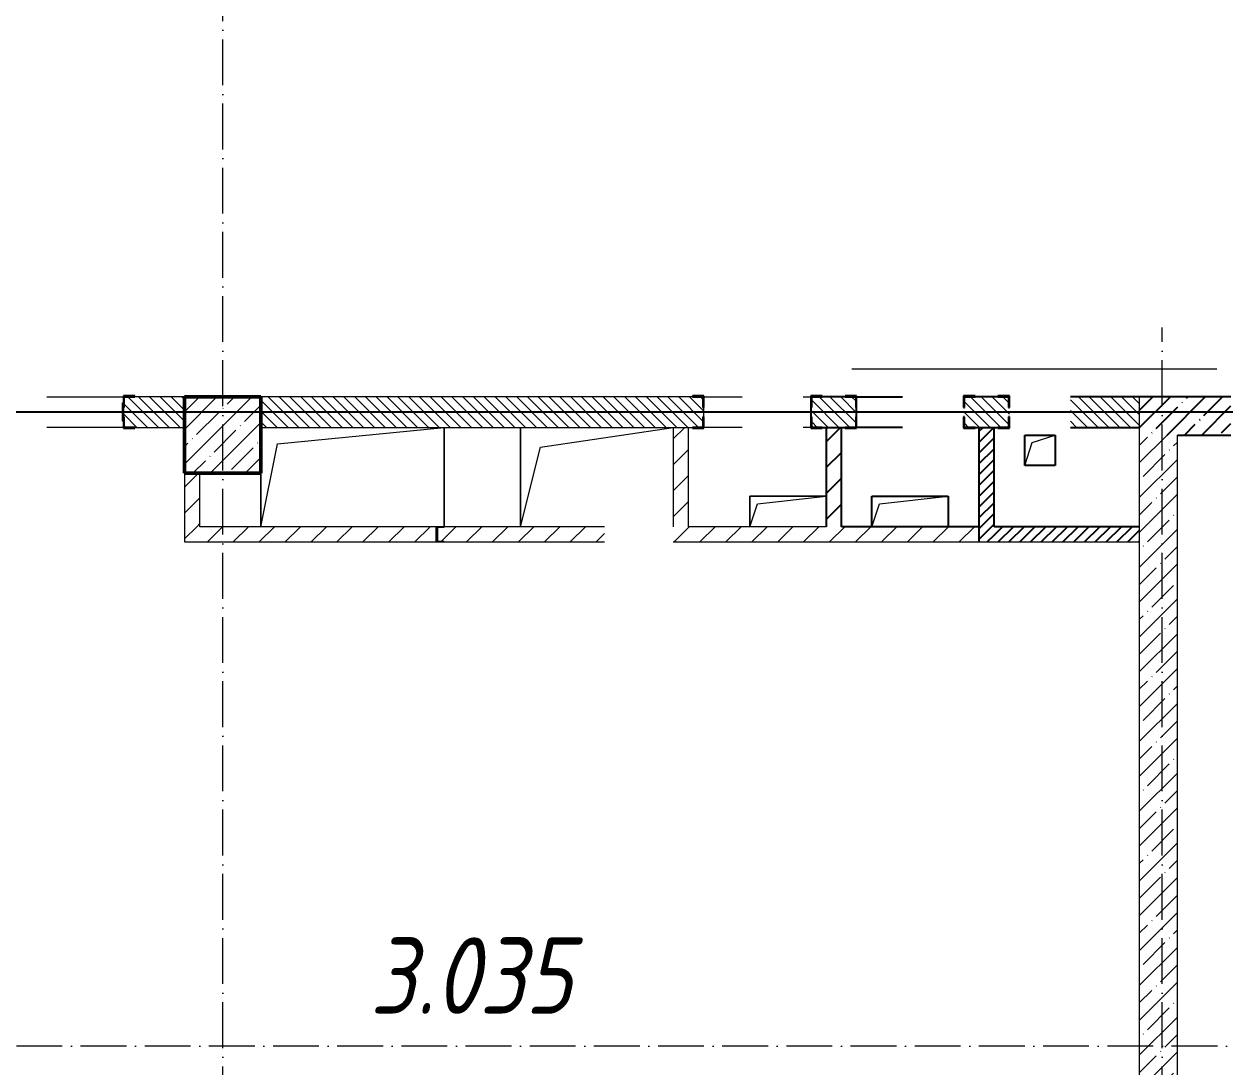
# Model space of a CAD drawing. Header units: millimetres. Extents: x -135211 to 49383, y -8033 to 228499.
# Drawn here: x -56093 to -48231, y 129627 to 136453 of the extents above; entities that cross this region are included whole.
import ezdxf

# ---------------------------------------------------------------- set-up
doc = ezdxf.new("R2010")
doc.units = ezdxf.units.MM
doc.linetypes.add('50_200_ШТРИХ_1Т_ш5_п1_п1_', pattern=[700, 500, -100, 0, -100])
doc.layers.add('A-DETL-GENF-OTLN-5', color=7, linetype='Continuous', lineweight=5, true_color=0xc0c0c0)
for name, color, linetype, lineweight in [('A-FLOR-____-OTLN', 7, 'Continuous', 9), ('A-GENM-____-MCUT', 7, 'Continuous', 25), ('A-GENM-____-OTLN', 7, 'Continuous', 9), ('A-GENM-____-OTLN-1', 7, 'Continuous', 25), ('A-WALL-____-MCUT-1', 7, 'Continuous', 9), ('A-WALL-____-MCUT-3', 7, 'Continuous', 9), ('A-WALL-____-PATT-1', 7, 'Continuous', 9), ('A-WALL-FNSH-MCUT-1', 7, 'Continuous', 9), ('I-WALL-____-OTLN', 7, 'Continuous', 9), ('S-COLS-____-MCUT', 7, 'Continuous', 50), ('S-COLS-____-OTLN', 7, 'Continuous', 9), ('S-GRID-____-OTLN-1', 7, '50_200_ШТРИХ_1Т_ш5_п1_п1_', 9), ('Марки помещений', 7, 'Continuous', 9)]:
    doc.layers.add(name, color=color, linetype=linetype, lineweight=lineweight)
doc.styles.add('ISOCPEUR_I_2', font='isocpeui.ttf', dxfattribs={"width": 0.85, "height": 2.3})
pattern_1 = [(135, (-129942.255, 127932.027), (-35.35534, -35.35534), [])]
pattern_2 = [(45, (-129942.25, 127932.03), (-84.85281, 84.85281), [])]
pattern_3 = [(45, (-129942.255, 127932.027), (-35.35534, 35.35534), [])]
pattern_4 = [(45, (-129942.25, 127932.03), (-114.04925, 114.04925), []), (45, (-129828.2, 127932.03), (-114.04925, 114.04925), [201.612, -40.322, 3.353, -36.97])]

# ---------------------------------------------------------------- blocks, each defined once
blk = doc.blocks.new('BSC_Колонна _Прямоугольная - 500х500-V63-АР1_План отверстий 3 этажа в осях 1-64_А-ГГ')
at = {"layer": 'S-COLS-____-OTLN'}
h = blk.add_hatch(dxfattribs=at)
h.set_pattern_fill('FP_100', color=256, style=0, pattern_type=2)
h.set_pattern_definition([(45, (-75150, -5831.04), (-114.04925, 114.04925), []), (45, (-75035.95, -5831.04), (-114.04925, 114.04925), [201.613, -40.323, 3.353, -36.97])])
h.paths.add_polyline_path([(-250, -250), (250, -250), (250, 250), (-250, 250)], flags=0)
at = {"layer": 'S-COLS-____-MCUT'}
for p, q in [((250, 250), (-250, 250)), ((-250, 250), (-250, -250)), ((250, -250), (250, 250)), ((-250, -250), (250, -250))]:
    blk.add_line(p, q, dxfattribs=at)
blk = doc.blocks.new('Фахверк_СКБ_Уголок - 200_3960-28268576-АР1_План отверстий 3 этажа в осях 1-64_А-ГГ')
at = {"layer": 'A-GENM-____-MCUT'}
for p, q in [((200, 156), (125, 156)), ((125, 156), (125, 81)), ((125, 81), (131, 81)), ((131, 81), (131, 150)), ((131, 150), (200, 150)), ((200, 150), (200, 156)), ((131, 19), (125, 19)), ((125, 19), (125, -56)), ((131, -50), (131, 19)), ((125, -56), (200, -56)), ((200, -50), (131, -50)), ((200, -56), (200, -50))]:
    blk.add_line(p, q, dxfattribs=at)
blk = doc.blocks.new('Фахверк_СКБ_Уголок - 200_3960_зеркало-28268689-АР1_План отверстий 3 этажа в осях 1-64_А-ГГ')
at = {"layer": 'A-GENM-____-MCUT'}
for p, q in [((200, 156), (125, 156)), ((125, 156), (125, 81)), ((125, 81), (131, 81)), ((131, 81), (131, 150)), ((131, 150), (200, 150)), ((200, 150), (200, 156)), ((131, 19), (125, 19)), ((125, 19), (125, -56)), ((131, -50), (131, 19)), ((125, -56), (200, -56)), ((200, -50), (131, -50)), ((200, -56), (200, -50))]:
    blk.add_line(p, q, dxfattribs=at)
blk = doc.blocks.new('154_Стойка_СКБ_Уголок - СМ-2180_200-28268025-АР1_План отверстий 3 этажа в осях 1-64_А-ГГ')
at = {"layer": 'A-GENM-____-MCUT'}
for p, q in [((125, 156), (125, 81)), ((200, 156), (125, 156)), ((125, 81), (131, 81)), ((131, 81), (131, 150)), ((131, 150), (200, 150)), ((200, 150), (200, 156)), ((131, 19), (125, 19)), ((125, 19), (125, -56)), ((131, -50), (131, 19)), ((125, -56), (200, -56)), ((200, -50), (131, -50)), ((200, -56), (200, -50))]:
    blk.add_line(p, q, dxfattribs=at)
blk = doc.blocks.new('154_Фахверк_СКБ_Швеллер - Тип_100_3960-28494444-АР1_План отверстий 3 этажа в осях 1-64_А-ГГ')
at = {"layer": 'A-GENM-____-MCUT'}
for p, q in [((125, 50), (175, 50)), ((125, -50), (125, 50)), ((128, 47), (128, -47)), ((175, 47), (128, 47)), ((175, 50), (175, 47)), ((175, -50), (125, -50)), ((128, -47), (175, -47)), ((175, -47), (175, -50))]:
    blk.add_line(p, q, dxfattribs=at)
blk = doc.blocks.new('154_Стойка_СКБ_Уголок - СМ-2480_200-28346303-АР1_План отверстий 3 этажа в осях 1-64_А-ГГ')
at = {"layer": 'A-GENM-____-MCUT'}
for p, q in [((125, 156), (125, 81)), ((200, 156), (125, 156)), ((125, 81), (131, 81)), ((131, 81), (131, 150)), ((131, 150), (200, 150)), ((200, 150), (200, 156)), ((131, 19), (125, 19)), ((125, 19), (125, -56)), ((131, -50), (131, 19)), ((125, -56), (200, -56)), ((200, -50), (131, -50)), ((200, -56), (200, -50))]:
    blk.add_line(p, q, dxfattribs=at)
blk = doc.blocks.new('Стойка_Влож_Полоса боковая - Полоса-28213942-АР1_План отверстий 3 этажа в осях 1-64_А-ГГ')
at = {"layer": 'A-GENM-____-OTLN'}
for p, q in [((-5, 60), (0, 60)), ((-5, -60), (-5, 60)), ((0, 31), (0, -31)), ((0, -60), (-5, -60))]:
    blk.add_line(p, q, dxfattribs=at)
blk = doc.blocks.new('AR_Отверстие прямоугольное _в плите_ - AR_Отверстие прямоугольное _в плите_-30229432-АР1_План отверстий 3 этажа в осях 1-64_А-ГГ')
at = {"layer": 'A-GENM-____-OTLN'}
for p, q in [((250, 100), (-250, 100)), ((-250, 100), (-250, -100)), ((-200, 50), (250, 100)), ((-250, -100), (-200, 50))]:
    blk.add_line(p, q, dxfattribs=at)
blk = doc.blocks.new('AR_Отверстие прямоугольное _в плите_ - AR_Отверстие прямоугольное _в плите_-V167-АР1_План отверстий 3 этажа в осях 1-64_А-ГГ')
at = {"layer": 'A-GENM-____-OTLN'}
for p, q in [((250, 100), (-250, 100)), ((-250, 100), (-250, -100)), ((-200, 50), (250, 100)), ((250, -100), (250, 100)), ((-250, -100), (-200, 50))]:
    blk.add_line(p, q, dxfattribs=at)
blk = doc.blocks.new('AR_Отверстие прямоугольное _в плите_ - AR_Отверстие прямоугольное _в плите_-30458127-АР1_План отверстий 3 этажа в осях 1-64_А-ГГ')
at = {"layer": 'A-GENM-____-OTLN'}
for p, q in [((100, 100), (-100, 100)), ((-100, 100), (-100, -100)), ((-50, 50), (100, 100)), ((100, -100), (100, 100)), ((-100, -100), (-50, 50)), ((-100, -100), (100, -100))]:
    blk.add_line(p, q, dxfattribs=at)
blk = doc.blocks.new('AR_Отверстие прямоугольное _в плите_ - AR_Отверстие прямоугольное _в плите_-30552521-АР1_План отверстий 3 этажа в осях 1-64_А-ГГ')
at = {"layer": 'A-GENM-____-OTLN'}
for p, q in [((-491.7, 216.7), (600, 325)), ((600, -325), (600, 325)), ((-600, -325), (-491.7, 216.7)), ((-600, 25), (-600, -325))]:
    blk.add_line(p, q, dxfattribs=at)
blk = doc.blocks.new('AR_Отверстие прямоугольное _в плите_ - AR_Отверстие прямоугольное _в плите_-30552580-АР1_План отверстий 3 этажа в осях 1-64_А-ГГ')
at = {"layer": 'A-GENM-____-OTLN'}
for p, q in [((-500, 325), (-500, -325)), ((-370, 195), (500, 325)), ((-500, -325), (-370, 195))]:
    blk.add_line(p, q, dxfattribs=at)
blk = doc.blocks.new('DET_L_Имитация разреза_ISO2-5 - Низ-29858563-АР1_План отверстий 3 этажа в осях 1-64_А-ГГ')
at = {"layer": 'A-DETL-GENF-OTLN-5'}
blk.add_line((143.1, 0), (2531.9, 0), dxfattribs=at)

msp = doc.modelspace()

# ---------------------------------------------------------------- hatches: boundary and pattern name
h = msp.add_hatch()
h.set_pattern_fill('FP_38', color=256, style=0, pattern_type=2)
h.set_pattern_definition(pattern_4)
h.paths.add_polyline_path([(-46142.3, 133763.1), (-46142.3, 134013.1), (-46592.3, 134013.1), (-46592.3, 133763.1), (-46392.3, 133763.1)], flags=0)
h.paths.add_polyline_path([(-48542.3, 133763.1), (-48192.3, 133763.1), (-48192.3, 134013.1), (-48792.3, 134013.1), (-48792.3, 133763.1), (-48652.6, 133763.1)], flags=0)
h = msp.add_hatch()
h.set_pattern_fill('FP_4', color=256, style=0, pattern_type=2)
h.set_pattern_definition(pattern_2)
h.paths.add_polyline_path([(-50742.3, 133163.1), (-50742.3, 133813.1), (-50842.3, 133813.1), (-50842.3, 133163.1)], flags=0)
h = msp.add_hatch()
h.set_pattern_fill('FP_5', color=256, style=0, pattern_type=2)
h.set_pattern_definition(pattern_3)
h.paths.add_polyline_path([(-49742.3, 133063.1), (-49742.3, 133813.1), (-49842.3, 133813.1), (-49842.3, 133063.1)], flags=0)
h = msp.add_hatch()
h.set_pattern_fill('FP_5', color=256, style=0, pattern_type=2)
h.set_pattern_definition(pattern_3)
h.paths.add_polyline_path([(-48792.3, 133063.1), (-48792.3, 133163.1), (-49742.3, 133163.1), (-49742.3, 133063.1)], flags=0)
at = {"layer": 'A-WALL-____-PATT-1'}
h = msp.add_hatch(dxfattribs=at)
h.set_pattern_fill('FP_6', color=256, style=0, pattern_type=2)
h.set_pattern_definition(pattern_1)
h.paths.add_polyline_path([(-55367.3, 133813.1), (-55042.3, 133813.1), (-55042.3, 134013.1), (-55436.3, 134013.1), (-55436.3, 133944.1), (-55442.3, 133944.1), (-55442.3, 133882.1), (-55436.3, 133882.1), (-55436.3, 133813.1)], flags=0)
h.paths.add_polyline_path([(-57542.3, 133813.1), (-57148.3, 133813.1), (-57148.3, 133882.1), (-57142.3, 133882.1), (-57142.3, 133944.1), (-57148.3, 133944.1), (-57148.3, 134013.1), (-57542.3, 134013.1)], flags=0)
h = msp.add_hatch(dxfattribs=at)
h.set_pattern_fill('FP_6', color=256, style=0, pattern_type=2)
h.set_pattern_definition(pattern_1)
h.paths.add_polyline_path([(-49867.3, 133813.1), (-49648.3, 133813.1), (-49648.3, 133882.1), (-49642.3, 133882.1), (-49642.3, 133944.1), (-49648.3, 133944.1), (-49648.3, 134013.1), (-49936.3, 134013.1), (-49936.3, 133944.1), (-49942.3, 133944.1), (-49942.3, 133882.1), (-49936.3, 133882.1), (-49936.3, 133813.1)], flags=0)
h.paths.add_polyline_path([(-49242.3, 133813.1), (-48792.3, 133813.1), (-48792.3, 134013.1), (-49242.3, 134013.1), (-49242.3, 133826.3)], flags=0)
h.paths.add_polyline_path([(-51717.3, 133813.1), (-51648.3, 133813.1), (-51648.3, 133882.1), (-51642.3, 133882.1), (-51642.3, 133944.1), (-51648.3, 133944.1), (-51648.3, 134013.1), (-54542.3, 134013.1), (-54542.3, 133813.1), (-52187.5, 133813.1)], flags=0)
h.paths.add_polyline_path([(-50867.3, 133813.1), (-50648.3, 133813.1), (-50648.3, 133882.1), (-50642.3, 133882.1), (-50642.3, 133944.1), (-50648.3, 133944.1), (-50648.3, 134013.1), (-50936.3, 134013.1), (-50936.3, 133944.1), (-50942.3, 133944.1), (-50942.3, 133882.1), (-50936.3, 133882.1), (-50936.3, 133813.1)], flags=0)
h = msp.add_hatch(dxfattribs=at)
h.set_pattern_fill('FP_4', color=256, style=0, pattern_type=2)
h.set_pattern_definition(pattern_2)
h.paths.add_polyline_path([(-51842.3, 133163.1), (-51742.3, 133163.1), (-51742.3, 133813.1), (-51842.3, 133813.1)], flags=0)
h = msp.add_hatch(dxfattribs=at)
h.set_pattern_fill('FP_38', color=256, style=0, pattern_type=2)
h.set_pattern_definition(pattern_4)
h.paths.add_polyline_path([(-48542.3, 126513.1), (-48542.3, 133763.1), (-48792.3, 133763.1), (-48792.3, 126513.1), (-48652.6, 126513.1)], flags=0)
h = msp.add_hatch(dxfattribs=at)
h.set_pattern_fill('FP_4', color=256, style=0, pattern_type=2)
h.set_pattern_definition(pattern_2)
h.paths.add_polyline_path([(-54942.3, 133163.1), (-54942.3, 133513.1), (-55042.3, 133513.1), (-55042.3, 133163.1)], flags=0)
h = msp.add_hatch(dxfattribs=at)
h.set_pattern_fill('FP_4', color=256, style=0, pattern_type=2)
h.set_pattern_definition(pattern_2)
h.paths.add_polyline_path([(-49842.3, 133063.1), (-49842.3, 133163.1), (-51842.3, 133163.1), (-51842.3, 133063.1), (-50420, 133063.1)], flags=0)
h.paths.add_polyline_path([(-52292.3, 133063.1), (-52292.3, 133163.1), (-53342.3, 133163.1), (-53342.3, 133160.1), (-53389.3, 133160.1), (-53389.3, 133066.1), (-53342.3, 133066.1), (-53342.3, 133063.1)], flags=0)
h.paths.add_polyline_path([(-53392.3, 133063.1), (-53392.3, 133163.1), (-55042.3, 133163.1), (-55042.3, 133063.1)], flags=0)

# ---------------------------------------------------------------- linework, layer by layer
for p, q in [((-50717.3, 134013.1), (-50867.3, 134013.1)), ((-50642.3, 134013.1), (-50342.3, 134013.1)), ((-49717.3, 134013.1), (-49867.3, 134013.1)), ((-48792.3, 134013.1), (-49242.3, 134013.1)), ((-48192.3, 134013.1), (-48792.3, 134013.1)), ((-50942.3, 133944.1), (-50942.3, 133882.1)), ((-50642.3, 133882.1), (-50642.3, 133944.1)), ((-50867.3, 133813.1), (-50717.3, 133813.1)), ((-50842.3, 133813.1), (-50842.3, 133163.1)), ((-50742.3, 133163.1), (-50742.3, 133813.1)), ((-50342.3, 133813.1), (-50642.3, 133813.1)), ((-49867.3, 133813.1), (-49717.3, 133813.1)), ((-49842.3, 133813.1), (-49842.3, 133063.1)), ((-49742.3, 133163.1), (-49742.3, 133813.1)), ((-49242.3, 133813.1), (-48792.3, 133813.1)), ((-49542.3, 133763.1), (-49342.3, 133763.1)), ((-49542.3, 133563.1), (-49542.3, 133763.1)), ((-49342.3, 133763.1), (-49342.3, 133563.1)), ((-48542.3, 133763.1), (-48192.3, 133763.1)), ((-49342.3, 133563.1), (-49542.3, 133563.1)), ((-50542.3, 133363.1), (-50042.3, 133363.1)), ((-50542.3, 133163.1), (-50542.3, 133363.1)), ((-50042.3, 133363.1), (-50042.3, 133163.1)), ((-49842.3, 133163.1), (-50742.3, 133163.1)), ((-48792.3, 133163.1), (-49742.3, 133163.1))]:
    msp.add_line(p, q)
at = {"color": 251, "ltscale": 0.6, "true_color": 0x636466}
msp.add_line((-39623.5, 133913.1), (-134611, 133913.1), dxfattribs=at)
at = {"layer": 'A-FLOR-____-OTLN'}
for p, q in [((-53342.3, 133813.1), (-53342.3, 133163.1)), ((-52842.3, 133163.1), (-52842.3, 133813.1)), ((-54542.3, 133163.1), (-54542.3, 133513.1)), ((-51342.3, 133363.1), (-50842.3, 133363.1)), ((-51342.3, 133163.1), (-51342.3, 133363.1))]:
    msp.add_line(p, q, dxfattribs=at)
at = {"layer": 'A-WALL-____-MCUT-1'}
for p, q in [((-48792.3, 134013.1), (-48792.3, 126513.1)), ((-48542.3, 126513.1), (-48542.3, 133763.1))]:
    msp.add_line(p, q, dxfattribs=at)
at = {"layer": 'A-WALL-____-MCUT-3'}
for p, q in [((-55042.3, 134013.1), (-55367.3, 134013.1)), ((-51717.3, 134013.1), (-54542.3, 134013.1)), ((-51642.3, 133882.1), (-51642.3, 133944.1)), ((-55367.3, 133813.1), (-55042.3, 133813.1)), ((-54542.3, 133813.1), (-51717.3, 133813.1))]:
    msp.add_line(p, q, dxfattribs=at)
at = {"layer": 'A-WALL-FNSH-MCUT-1'}
for p, q in [((-51842.3, 133813.1), (-51842.3, 133163.1)), ((-51742.3, 133163.1), (-51742.3, 133813.1)), ((-55042.3, 133513.1), (-55042.3, 133063.1)), ((-54942.3, 133163.1), (-54942.3, 133513.1)), ((-53392.3, 133163.1), (-54942.3, 133163.1)), ((-52292.3, 133163.1), (-53342.3, 133163.1)), ((-50842.3, 133163.1), (-51742.3, 133163.1)), ((-55042.3, 133063.1), (-53392.3, 133063.1)), ((-53342.3, 133063.1), (-52292.3, 133063.1)), ((-51842.3, 133063.1), (-48792.3, 133063.1))]:
    msp.add_line(p, q, dxfattribs=at)
at = {"layer": 'I-WALL-____-OTLN'}
for p, q in [((-55942.3, 134013.1), (-55442.3, 134013.1)), ((-51642.3, 134013.1), (-51392.3, 134013.1)), ((-50992.3, 134013.1), (-50942.3, 134013.1)), ((-55442.3, 133813.1), (-55942.3, 133813.1)), ((-51392.3, 133813.1), (-51642.3, 133813.1)), ((-50942.3, 133813.1), (-50992.3, 133813.1))]:
    msp.add_line(p, q, dxfattribs=at)
at = {"layer": 'S-GRID-____-OTLN-1', "color": 251, "ltscale": 0.6, "true_color": 0x636466}
for p, q in [((-54792.3, 123449.4), (-54792.3, 138082.6)), ((-48642.3, 123449.4), (-48642.3, 134467)), ((-26015.8, 129763.1), (-134611, 129763.1))]:
    msp.add_line(p, q, dxfattribs=at)

# ---------------------------------------------------------------- block references
at = {"rotation": 180}
for name, p in [('DET_L_Имитация разреза_ISO2-5 - Низ-29858563-АР1_План отверстий 3 этажа в осях 1-64_А-ГГ', (-48142.3, 134193.1)), ('Фахверк_СКБ_Уголок - 200_3960-28268576-АР1_План отверстий 3 этажа в осях 1-64_А-ГГ', (-50517.3, 133963.1)), ('Фахверк_СКБ_Уголок - 200_3960_зеркало-28268689-АР1_План отверстий 3 этажа в осях 1-64_А-ГГ', (-49517.3, 133963.1))]:
    msp.add_blockref(name, p, dxfattribs=at)
for name, p in [('Фахверк_СКБ_Уголок - 200_3960_зеркало-28268689-АР1_План отверстий 3 этажа в осях 1-64_А-ГГ', (-51067.3, 133863.1)), ('Фахверк_СКБ_Уголок - 200_3960-28268576-АР1_План отверстий 3 этажа в осях 1-64_А-ГГ', (-50067.3, 133863.1)), ('AR_Отверстие прямоугольное _в плите_ - AR_Отверстие прямоугольное _в плите_-30458127-АР1_План отверстий 3 этажа в осях 1-64_А-ГГ', (-49442.3, 133663.1)), ('AR_Отверстие прямоугольное _в плите_ - AR_Отверстие прямоугольное _в плите_-V167-АР1_План отверстий 3 этажа в осях 1-64_А-ГГ', (-50292.3, 133263.1))]:
    msp.add_blockref(name, p)
at = {"layer": 'A-GENM-____-OTLN'}
for name, p in [('Стойка_Влож_Полоса боковая - Полоса-28213942-АР1_План отверстий 3 этажа в осях 1-64_А-ГГ', (-55442.3, 133913.1)), ('AR_Отверстие прямоугольное _в плите_ - AR_Отверстие прямоугольное _в плите_-30552521-АР1_План отверстий 3 этажа в осях 1-64_А-ГГ', (-53942.3, 133488.1)), ('AR_Отверстие прямоугольное _в плите_ - AR_Отверстие прямоугольное _в плите_-30552580-АР1_План отверстий 3 этажа в осях 1-64_А-ГГ', (-52342.3, 133488.1)), ('AR_Отверстие прямоугольное _в плите_ - AR_Отверстие прямоугольное _в плите_-30229432-АР1_План отверстий 3 этажа в осях 1-64_А-ГГ', (-51092.3, 133263.1))]:
    msp.add_blockref(name, p, dxfattribs=at)
at = {"layer": 'A-GENM-____-OTLN-1'}
for name, p in [('154_Стойка_СКБ_Уголок - СМ-2480_200-28346303-АР1_План отверстий 3 этажа в осях 1-64_А-ГГ', (-55567.3, 133863.1)), ('154_Фахверк_СКБ_Швеллер - Тип_100_3960-28494444-АР1_План отверстий 3 этажа в осях 1-64_А-ГГ', (-53517.3, 133113.1))]:
    msp.add_blockref(name, p, dxfattribs=at)
at = {"layer": 'A-GENM-____-OTLN-1', "rotation": 180}
msp.add_blockref('154_Стойка_СКБ_Уголок - СМ-2180_200-28268025-АР1_План отверстий 3 этажа в осях 1-64_А-ГГ', (-51517.3, 133963.1), dxfattribs=at)
at = {"layer": 'S-COLS-____-OTLN'}
msp.add_blockref('BSC_Колонна _Прямоугольная - 500х500-V63-АР1_План отверстий 3 этажа в осях 1-64_А-ГГ', (-54792.3, 133763.1), dxfattribs=at)

# ---------------------------------------------------------------- texts
at = {"layer": 'Марки помещений', "insert": (-53829.1, 130475.2), "char_height": 500, "width": 785.654, "attachment_point": 1, "style": 'ISOCPEUR_I_2'}
msp.add_mtext('3.035', dxfattribs=at)

doc.saveas('drawing.dxf')
